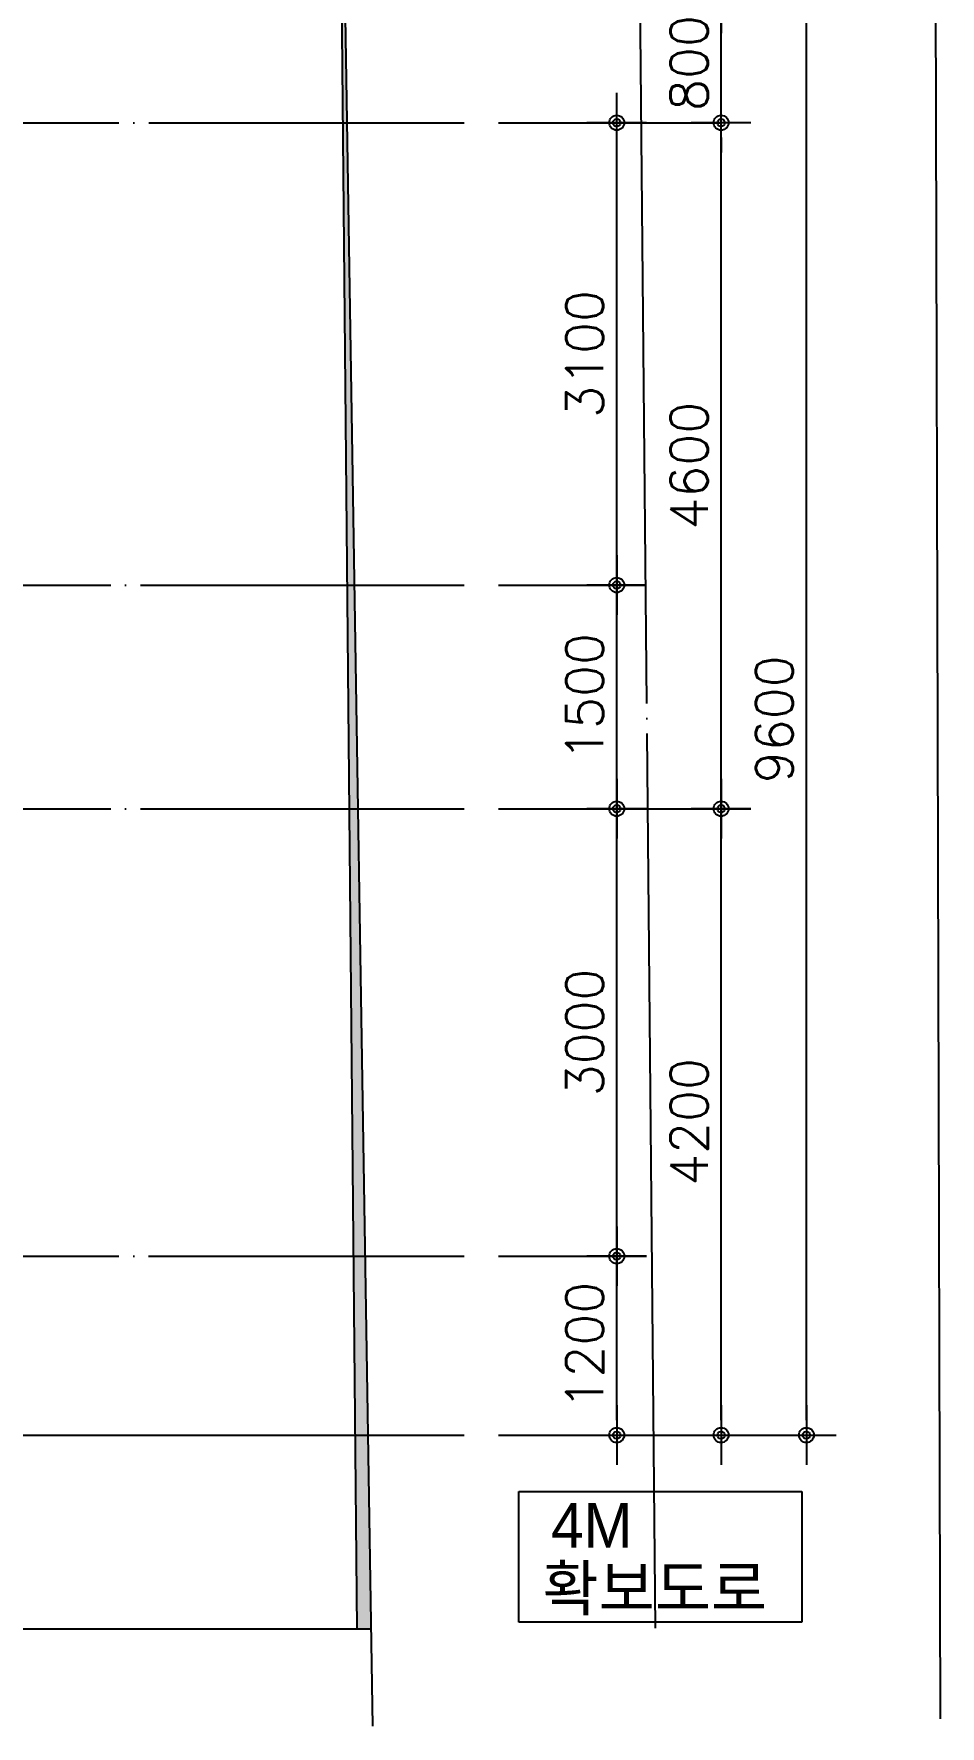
# Model space of a CAD drawing. Header units: millimetres. Extents: x 5537433 to 5830173, y -900794 to -778623.
# Drawn here: x 5646453 to 5652531, y -825105 to -813758 of the extents above; entities that cross this region are included whole.
import ezdxf

# ---------------------------------------------------------------- set-up
doc = ezdxf.new("R2010")
doc.units = ezdxf.units.MM
doc.header["$LTSCALE"] = 100
doc.linetypes.add('CEN', pattern=[62, 60, -1, 0, -1])
doc.layers.get('0').update_dxf_attribs({"linetype": 'CONTINUOUS'})
doc.layers.get('DEFPOINTS').update_dxf_attribs({"linetype": 'CONTINUOUS'})
for name, color, linetype in [('60', 60, 'CONTINUOUS'), ('9', 9, 'CONTINUOUS'), ('CEN', 1, 'CEN'), ('DIM', 7, 'CONTINUOUS'), ('ETC', 6, 'CONTINUOUS'), ('HAT', 8, 'CONTINUOUS')]:
    doc.layers.add(name, color=color, linetype=linetype)
doc.styles.add('2', font='')
doc.styles.add('GHS', font='ROMANS.shx', dxfattribs={"bigfont": 'GHS.shx'})
doc.styles.get('2').set_extended_font_data('HYtbrB')
doc.dimstyles.get("Standard").update_dxf_attribs({"dimtxt": 0.18, "dimasz": 0.18, "dimexe": 0.18, "dimexo": 0.0625, "dimgap": 0.09, "dimtad": 0, "dimtih": 1, "dimtoh": 1, "dimdec": 4, "dimzin": 0, "dimdsep": 46, "dimtxsty": 'STANDARD', "dimcen": 0.09, "dimadec": 0, "dimazin": 0, "dimtfac": 1, "dimtdec": 4, "dimtofl": 0, "dimtmove": 0, "dimatfit": 3, "dimfxl": 1, "dimtolj": 1, "dimtzin": 0, "dimarcsym": 0})

# ---------------------------------------------------------------- blocks, each defined once
blk = doc.blocks.new('Z_DOT')
at = {"layer": 'DIM', "color": 7}
for p, q in [((0, -2), (0, 2)), ((-2, 0), (2, 0))]:
    blk.add_line(p, q, dxfattribs=at)
for radius in [0.5, 0.25]:
    blk.add_circle((0, 0), radius, dxfattribs=at)
blk = doc.blocks.new('*D53')
at = {"layer": 'DEFPOINTS', "color": 0, "linetype": 'Continuous', "transparency": 16777216}
for p in [(5649312, -818954), (5651062, -818954), (5649312, -823154)]:
    blk.add_point(p, dxfattribs=at)
at = {"layer": 'DIM', "color": 0, "linetype": 'Continuous', "lineweight": -2, "transparency": 16777216}
for p, q in [((5649612, -818954), (5651062, -818954)), ((5651062, -823054), (5651062, -819054)), ((5649612, -823154), (5651062, -823154))]:
    blk.add_line(p, q, dxfattribs=at)
at = {"layer": 'DIM', "color": 0, "linetype": 'Continuous', "lineweight": -2, "transparency": 16777216, "xscale": 100, "yscale": 100, "zscale": 100}
for p, rotation in [((5651062, -818954), 90), ((5651062, -823154), 270)]:
    blk.add_blockref('Z_DOT', p, dxfattribs=dict(at, rotation=rotation))
at = {"layer": 'DIM', "color": 60, "linetype": 'Continuous', "transparency": 16777216, "insert": (5650847, -821054), "char_height": 250, "attachment_point": 5, "rotation": 90, "style": 'GHS'}
blk.add_mtext('\\A1;4200', dxfattribs=at)
blk = doc.blocks.new('*D54')
at = {"layer": 'DEFPOINTS', "color": 0, "linetype": 'Continuous', "transparency": 16777216}
for p in [(5649270, -814354), (5650362, -814354), (5649270, -817454)]:
    blk.add_point(p, dxfattribs=at)
at = {"layer": 'DIM', "color": 0, "linetype": 'Continuous', "lineweight": -2, "transparency": 16777216}
for p, q in [((5649570, -814354), (5650362, -814354)), ((5650362, -817354), (5650362, -814454)), ((5649570, -817454), (5650362, -817454))]:
    blk.add_line(p, q, dxfattribs=at)
at = {"layer": 'DIM', "color": 0, "linetype": 'Continuous', "lineweight": -2, "transparency": 16777216, "xscale": 100, "yscale": 100, "zscale": 100}
for p, rotation in [((5650362, -814354), 90), ((5650362, -817454), 270)]:
    blk.add_blockref('Z_DOT', p, dxfattribs=dict(at, rotation=rotation))
at = {"layer": 'DIM', "color": 60, "linetype": 'Continuous', "transparency": 16777216, "insert": (5650147, -815904), "char_height": 250, "attachment_point": 5, "rotation": 90, "style": 'GHS'}
blk.add_mtext('\\A1;3100', dxfattribs=at)
blk = doc.blocks.new('*D61')
at = {"layer": 'DEFPOINTS', "color": 0, "linetype": 'Continuous', "transparency": 16777216}
for p in [(5649270, -813554), (5651634, -813554), (5649270, -823154)]:
    blk.add_point(p, dxfattribs=at)
at = {"layer": 'DIM', "color": 0, "linetype": 'Continuous', "lineweight": -2, "transparency": 16777216}
for p, q in [((5649570, -813554), (5651634, -813554)), ((5651634, -823054), (5651634, -813654)), ((5649570, -823154), (5651634, -823154))]:
    blk.add_line(p, q, dxfattribs=at)
at = {"layer": 'DIM', "color": 0, "linetype": 'Continuous', "lineweight": -2, "transparency": 16777216, "xscale": 100, "yscale": 100, "zscale": 100}
for p, rotation in [((5651634, -813554), 90), ((5651634, -823154), 270)]:
    blk.add_blockref('Z_DOT', p, dxfattribs=dict(at, rotation=rotation))
at = {"layer": 'DIM', "color": 60, "linetype": 'Continuous', "transparency": 16777216, "insert": (5651419, -818354), "char_height": 250, "attachment_point": 5, "rotation": 90, "style": 'GHS'}
blk.add_mtext('\\A1;9600', dxfattribs=at)
blk = doc.blocks.new('*D62')
at = {"layer": 'DEFPOINTS', "color": 0, "linetype": 'Continuous', "transparency": 16777216}
for p in [(5649312, -813554), (5651062, -813554), (5649312, -814354)]:
    blk.add_point(p, dxfattribs=at)
at = {"layer": 'DIM', "color": 0, "linetype": 'Continuous', "lineweight": -2, "transparency": 16777216}
for p, q in [((5651062, -813454), (5651062, -813354)), ((5649612, -813554), (5651062, -813554)), ((5651062, -814354), (5651062, -813554)), ((5649612, -814354), (5651062, -814354)), ((5651062, -814454), (5651062, -814554))]:
    blk.add_line(p, q, dxfattribs=at)
at = {"layer": 'DIM', "color": 0, "linetype": 'Continuous', "lineweight": -2, "transparency": 16777216, "xscale": 100, "yscale": 100, "zscale": 100}
for p, rotation in [((5651062, -813554), 270), ((5651062, -814354), 90)]:
    blk.add_blockref('Z_DOT', p, dxfattribs=dict(at, rotation=rotation))
at = {"layer": 'DIM', "color": 60, "linetype": 'Continuous', "transparency": 16777216, "insert": (5650847, -813954), "char_height": 250, "attachment_point": 5, "rotation": 90, "style": 'GHS'}
blk.add_mtext('\\A1;800', dxfattribs=at)
blk = doc.blocks.new('*D63')
at = {"layer": 'DEFPOINTS', "color": 0, "linetype": 'Continuous', "transparency": 16777216}
for p in [(5649312, -814354), (5651062, -814354), (5649312, -818954)]:
    blk.add_point(p, dxfattribs=at)
at = {"layer": 'DIM', "color": 0, "linetype": 'Continuous', "lineweight": -2, "transparency": 16777216}
for p, q in [((5649612, -814354), (5651062, -814354)), ((5651062, -818854), (5651062, -814454)), ((5649612, -818954), (5651062, -818954))]:
    blk.add_line(p, q, dxfattribs=at)
at = {"layer": 'DIM', "color": 0, "linetype": 'Continuous', "lineweight": -2, "transparency": 16777216, "xscale": 100, "yscale": 100, "zscale": 100}
for p, rotation in [((5651062, -814354), 90), ((5651062, -818954), 270)]:
    blk.add_blockref('Z_DOT', p, dxfattribs=dict(at, rotation=rotation))
at = {"layer": 'DIM', "color": 60, "linetype": 'Continuous', "transparency": 16777216, "insert": (5650847, -816654), "char_height": 250, "attachment_point": 5, "rotation": 90, "style": 'GHS'}
blk.add_mtext('\\A1;4600', dxfattribs=at)
blk = doc.blocks.new('*D64')
at = {"layer": 'DEFPOINTS', "color": 0, "linetype": 'Continuous', "transparency": 16777216}
for p in [(5649270, -821954), (5650362, -821954), (5649270, -823154)]:
    blk.add_point(p, dxfattribs=at)
at = {"layer": 'DIM', "color": 0, "linetype": 'Continuous', "lineweight": -2, "transparency": 16777216}
for p, q in [((5649570, -821954), (5650362, -821954)), ((5650362, -823054), (5650362, -822054)), ((5649570, -823154), (5650362, -823154))]:
    blk.add_line(p, q, dxfattribs=at)
at = {"layer": 'DIM', "color": 0, "linetype": 'Continuous', "lineweight": -2, "transparency": 16777216, "xscale": 100, "yscale": 100, "zscale": 100}
for p, rotation in [((5650362, -821954), 90), ((5650362, -823154), 270)]:
    blk.add_blockref('Z_DOT', p, dxfattribs=dict(at, rotation=rotation))
at = {"layer": 'DIM', "color": 60, "linetype": 'Continuous', "transparency": 16777216, "insert": (5650147, -822554), "char_height": 250, "attachment_point": 5, "rotation": 90, "style": 'GHS'}
blk.add_mtext('\\A1;1200', dxfattribs=at)
blk = doc.blocks.new('*D74')
at = {"layer": 'DEFPOINTS', "color": 0, "linetype": 'Continuous', "transparency": 16777216}
for p in [(5649270, -817454), (5650362, -817454), (5649270, -818954)]:
    blk.add_point(p, dxfattribs=at)
at = {"layer": 'DIM', "color": 0, "linetype": 'Continuous', "lineweight": -2, "transparency": 16777216}
for p, q in [((5649570, -817454), (5650362, -817454)), ((5650362, -818854), (5650362, -817554)), ((5649570, -818954), (5650362, -818954))]:
    blk.add_line(p, q, dxfattribs=at)
at = {"layer": 'DIM', "color": 0, "linetype": 'Continuous', "lineweight": -2, "transparency": 16777216, "xscale": 100, "yscale": 100, "zscale": 100}
for p, rotation in [((5650362, -817454), 90), ((5650362, -818954), 270)]:
    blk.add_blockref('Z_DOT', p, dxfattribs=dict(at, rotation=rotation))
at = {"layer": 'DIM', "color": 60, "linetype": 'Continuous', "transparency": 16777216, "insert": (5650147, -818204), "char_height": 250, "attachment_point": 5, "rotation": 90, "style": 'GHS'}
blk.add_mtext('\\A1;1500', dxfattribs=at)
blk = doc.blocks.new('*D75')
at = {"layer": 'DEFPOINTS', "color": 0, "linetype": 'Continuous', "transparency": 16777216}
for p in [(5649270, -818954), (5650362, -818954), (5649270, -821954)]:
    blk.add_point(p, dxfattribs=at)
at = {"layer": 'DIM', "color": 0, "linetype": 'Continuous', "lineweight": -2, "transparency": 16777216}
for p, q in [((5649570, -818954), (5650362, -818954)), ((5650362, -821854), (5650362, -819054)), ((5649570, -821954), (5650362, -821954))]:
    blk.add_line(p, q, dxfattribs=at)
at = {"layer": 'DIM', "color": 0, "linetype": 'Continuous', "lineweight": -2, "transparency": 16777216, "xscale": 100, "yscale": 100, "zscale": 100}
for p, rotation in [((5650362, -818954), 90), ((5650362, -821954), 270)]:
    blk.add_blockref('Z_DOT', p, dxfattribs=dict(at, rotation=rotation))
at = {"layer": 'DIM', "color": 60, "linetype": 'Continuous', "transparency": 16777216, "insert": (5650147, -820454), "char_height": 250, "attachment_point": 5, "rotation": 90, "style": 'GHS'}
blk.add_mtext('\\A1;3000', dxfattribs=at)

msp = doc.modelspace()

# ---------------------------------------------------------------- hatches: boundary and pattern name
at = {"layer": 'HAT'}
h = msp.add_hatch(dxfattribs=at)
h.set_pattern_fill('DOTS,N', color=256, scale=50, angle=-95.2671, style=0)
h.set_pattern_definition([(264.7328958, (6724607.77, 4816268.985), (75.3965761, -46.8064589), [0, -79.375])])
h.paths.add_polyline_path([(5648526.6, -812764.6), (5648714.8, -824454.1), (5648622, -824454.1), (5648513.7, -812939.6), (5637692.8, -812878.6), (5637590.1, -812703)])

# ---------------------------------------------------------------- linework, layer by layer
for p, q in [((5652495.1, -811834.2), (5652530.8, -825055.9)), ((5648526.6, -812764.6), (5648725.3, -825105.4)), ((5648714.8, -824454.1), (5626653.4, -824454.1))]:
    msp.add_line(p, q)
at = {"layer": '9', "linetype": 'Continuous'}
msp.add_line((5648622, -824454.1), (5648513.7, -812939.6), dxfattribs=at)
at = {"layer": 'CEN'}
for p, q in [((5650622, -824448.9), (5650512.1, -812759.3)), ((5634824.1, -814354.1), (5649339.2, -814354.1)), ((5640968.8, -817454.1), (5649337.9, -817454.1)), ((5640968.8, -818954.1), (5649337.9, -818954.1)), ((5641023.1, -821954.1), (5649337.9, -821954.1)), ((5625899.8, -823154.1), (5649337.9, -823154.1))]:
    msp.add_line(p, q, dxfattribs=at)
at = {"layer": 'ETC', "color": 8}
for p, q in [((5649705.8, -824408.9), (5649705.8, -823531.5)), ((5649705.8, -823531.5), (5651603, -823531.5)), ((5651603, -823531.5), (5651603, -824408.9)), ((5651603, -824408.9), (5649705.8, -824408.9))]:
    msp.add_line(p, q, dxfattribs=at)

# ---------------------------------------------------------------- texts
at = {"layer": '60', "color": 8, "linetype": 'Continuous', "style": '2'}
for s, p in [('4M ', (5649921.8, -823909.4)), ('확보도로', (5649864.6, -824329.4))]:
    msp.add_text(s, height=300, dxfattribs=at).set_placement(p)

# ---------------------------------------------------------------- dimensions: what is measured, and where the dimension line sits
at = {"layer": 'DIM', "linetype": 'Continuous'}
for base, p1, p2, picture, middle in [((5651634.1, -813554.1), (5649269.5, -823154.1), (5649269.5, -813554.1), '*D61', (5651419.1, -818354.1)), ((5651062.1, -813554.1), (5649312.1, -814354.1), (5649312.1, -813554.1), '*D62', (5650847.1, -813954.1)), ((5650362.1, -814354.1), (5649269.5, -817454.1), (5649269.5, -814354.1), '*D54', (5650147.1, -815904.1)), ((5651062.1, -814354.1), (5649312.1, -818954.1), (5649312.1, -814354.1), '*D63', (5650847.1, -816654.1)), ((5650362.1, -817454.1), (5649269.5, -818954.1), (5649269.5, -817454.1), '*D74', (5650147.1, -818204.1)), ((5650362.1, -818954.1), (5649269.5, -821954.1), (5649269.5, -818954.1), '*D75', (5650147.1, -820454.1)), ((5651062.1, -818954.1), (5649312.1, -823154.1), (5649312.1, -818954.1), '*D53', (5650847.1, -821054.1)), ((5650362.1, -821954.1), (5649269.5, -823154.1), (5649269.5, -821954.1), '*D64', (5650147.1, -822554.1))]:
    dim = msp.add_linear_dim(base=base, p1=p1, p2=p2, angle=90, dimstyle='STANDARD', override={"dimscale": 100, "dimtxt": 2.5, "dimasz": 1, "dimexe": 0, "dimexo": 3, "dimgap": 0.9, "dimtad": 1, "dimtih": 0, "dimtoh": 0, "dimdec": 0, "dimzin": 8, "dimtxsty": 'GHS', "dimblk1": 'Z_DOT', "dimblk2": 'Z_DOT', "dimsah": 1, "dimcen": 2.5, "dimclrt": 60, "dimtix": 1, "dimtofl": 1, "dimtmove": 2}, dxfattribs=at)
    dim.commit()
    dim.dimension.update_dxf_attribs({"geometry": picture, "text_midpoint": middle})

doc.saveas('drawing.dxf')
